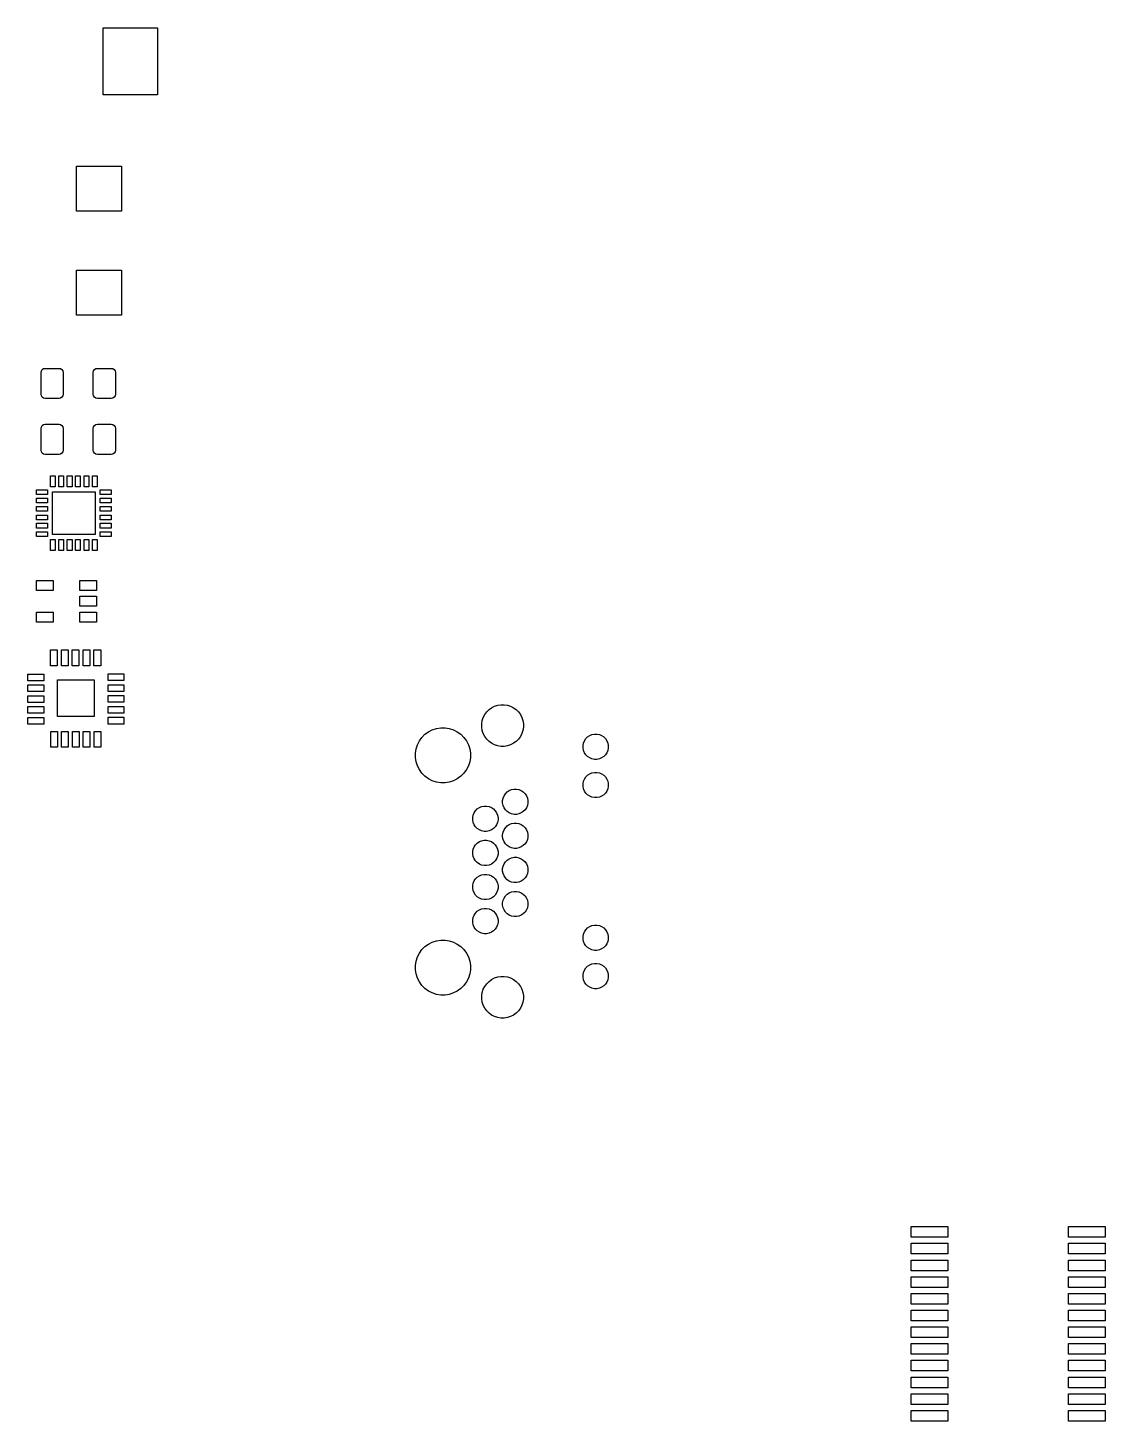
# Model space of a CAD drawing. Header units: inches. Extents: x 7.41 to 12.64, y -5.55 to -1.56.
# Drawn here: x 10.098 to 12.636, y -5.55 to -2.268 of the extents above; entities that cross this region are included whole.
import ezdxf

# ---------------------------------------------------------------- set-up
doc = ezdxf.new("R2010")
doc.units = ezdxf.units.IN
doc.header["$MEASUREMENT"] = 0
doc.layers.add('F.Mask', color=201, linetype='CONTINUOUS', true_color=0xd864ff)

msp = doc.modelspace()

# ---------------------------------------------------------------- linework, layer by layer
at = {"layer": 'F.Mask', "linetype": 'CONTINUOUS'}
for p, q in [((10.276, -2.4256), (10.276, -2.2681)), ((10.276, -2.2681), (10.4039, -2.2681)), ((10.4039, -2.2681), (10.4039, -2.4256)), ((10.4039, -2.4256), (10.276, -2.4256)), ((10.2128, -2.7), (10.2128, -2.5937)), ((10.2128, -2.5937), (10.3191, -2.5937)), ((10.3191, -2.5937), (10.3191, -2.7)), ((10.3191, -2.7), (10.2128, -2.7)), ((10.2128, -2.9449), (10.2128, -2.8386)), ((10.2128, -2.8386), (10.3191, -2.8386)), ((10.3191, -2.8386), (10.3191, -2.9449)), ((10.3191, -2.9449), (10.2128, -2.9449)), ((10.1295, -3.0799), (10.1303, -3.0762)), ((10.1295, -3.1311), (10.1295, -3.0799)), ((10.1303, -3.0762), (10.1324, -3.073)), ((10.1324, -3.073), (10.1356, -3.0708)), ((10.1356, -3.0708), (10.1394, -3.0701)), ((10.1394, -3.0701), (10.1719, -3.0701)), ((10.1719, -3.0701), (10.1756, -3.0708)), ((10.1756, -3.0708), (10.1788, -3.073)), ((10.1788, -3.073), (10.1809, -3.0762)), ((10.1809, -3.0762), (10.1817, -3.0799)), ((10.1817, -3.0799), (10.1817, -3.1311)), ((10.2526, -3.0799), (10.2533, -3.0762)), ((10.2526, -3.1311), (10.2526, -3.0799)), ((10.2533, -3.0762), (10.2554, -3.073)), ((10.2554, -3.073), (10.2586, -3.0708)), ((10.2586, -3.0708), (10.2624, -3.0701)), ((10.2624, -3.0701), (10.2949, -3.0701)), ((10.2949, -3.0701), (10.2986, -3.0708)), ((10.2986, -3.0708), (10.3018, -3.073)), ((10.3018, -3.073), (10.304, -3.0762)), ((10.304, -3.0762), (10.3047, -3.0799)), ((10.3047, -3.0799), (10.3047, -3.1311)), ((10.1303, -3.1349), (10.1295, -3.1311)), ((10.1324, -3.1381), (10.1303, -3.1349)), ((10.1356, -3.1402), (10.1324, -3.1381)), ((10.1394, -3.1409), (10.1356, -3.1402)), ((10.1719, -3.1409), (10.1394, -3.1409)), ((10.1756, -3.1402), (10.1719, -3.1409)), ((10.1788, -3.1381), (10.1756, -3.1402)), ((10.1809, -3.1349), (10.1788, -3.1381)), ((10.1817, -3.1311), (10.1809, -3.1349)), ((10.2533, -3.1349), (10.2526, -3.1311)), ((10.2554, -3.1381), (10.2533, -3.1349)), ((10.2586, -3.1402), (10.2554, -3.1381)), ((10.2624, -3.1409), (10.2586, -3.1402)), ((10.2949, -3.1409), (10.2624, -3.1409)), ((10.2986, -3.1402), (10.2949, -3.1409)), ((10.3018, -3.1381), (10.2986, -3.1402)), ((10.304, -3.1349), (10.3018, -3.1381)), ((10.3047, -3.1311), (10.304, -3.1349)), ((10.1295, -3.2118), (10.1303, -3.208)), ((10.1295, -3.263), (10.1295, -3.2118)), ((10.1303, -3.208), (10.1324, -3.2049)), ((10.1324, -3.2049), (10.1356, -3.2027)), ((10.1356, -3.2027), (10.1394, -3.202)), ((10.1394, -3.202), (10.1719, -3.202)), ((10.1719, -3.202), (10.1756, -3.2027)), ((10.1756, -3.2027), (10.1788, -3.2049)), ((10.1788, -3.2049), (10.1809, -3.208)), ((10.1809, -3.208), (10.1817, -3.2118)), ((10.1817, -3.2118), (10.1817, -3.263)), ((10.2526, -3.2118), (10.2533, -3.208)), ((10.2526, -3.263), (10.2526, -3.2118)), ((10.2533, -3.208), (10.2554, -3.2049)), ((10.2554, -3.2049), (10.2586, -3.2027)), ((10.2586, -3.2027), (10.2624, -3.202)), ((10.2624, -3.202), (10.2949, -3.202)), ((10.2949, -3.202), (10.2986, -3.2027)), ((10.2986, -3.2027), (10.3018, -3.2049)), ((10.3018, -3.2049), (10.304, -3.208)), ((10.304, -3.208), (10.3047, -3.2118)), ((10.3047, -3.2118), (10.3047, -3.263)), ((10.1303, -3.2668), (10.1295, -3.263)), ((10.1324, -3.27), (10.1303, -3.2668)), ((10.1356, -3.2721), (10.1324, -3.27)), ((10.1394, -3.2728), (10.1356, -3.2721)), ((10.1719, -3.2728), (10.1394, -3.2728)), ((10.1756, -3.2721), (10.1719, -3.2728)), ((10.1788, -3.27), (10.1756, -3.2721)), ((10.1809, -3.2668), (10.1788, -3.27)), ((10.1817, -3.263), (10.1809, -3.2668)), ((10.2533, -3.2668), (10.2526, -3.263)), ((10.2554, -3.27), (10.2533, -3.2668)), ((10.2586, -3.2721), (10.2554, -3.27)), ((10.2624, -3.2728), (10.2586, -3.2721)), ((10.2949, -3.2728), (10.2624, -3.2728)), ((10.2986, -3.2721), (10.2949, -3.2728)), ((10.3018, -3.27), (10.2986, -3.2721)), ((10.304, -3.2668), (10.3018, -3.27)), ((10.3047, -3.263), (10.304, -3.2668)), ((10.152, -3.349), (10.152, -3.323)), ((10.152, -3.323), (10.163, -3.323)), ((10.163, -3.323), (10.163, -3.349)), ((10.1717, -3.349), (10.1717, -3.323)), ((10.1717, -3.323), (10.1827, -3.323)), ((10.1827, -3.323), (10.1827, -3.349)), ((10.1913, -3.349), (10.1913, -3.323)), ((10.1913, -3.323), (10.2024, -3.323)), ((10.2024, -3.323), (10.2024, -3.349)), ((10.211, -3.349), (10.211, -3.323)), ((10.211, -3.323), (10.222, -3.323)), ((10.222, -3.323), (10.222, -3.349)), ((10.2307, -3.349), (10.2307, -3.323)), ((10.2307, -3.323), (10.2417, -3.323)), ((10.2417, -3.323), (10.2417, -3.349)), ((10.2504, -3.349), (10.2504, -3.323)), ((10.2504, -3.323), (10.2614, -3.323)), ((10.2614, -3.323), (10.2614, -3.349)), ((10.1185, -3.3675), (10.1185, -3.3565)), ((10.1185, -3.3565), (10.1445, -3.3565)), ((10.1445, -3.3675), (10.1185, -3.3675)), ((10.1185, -3.3872), (10.1185, -3.3762)), ((10.1185, -3.3762), (10.1445, -3.3762)), ((10.1445, -3.3565), (10.1445, -3.3675)), ((10.1445, -3.3762), (10.1445, -3.3872)), ((10.163, -3.349), (10.152, -3.349)), ((10.1565, -3.4614), (10.1565, -3.361)), ((10.1565, -3.361), (10.2569, -3.361)), ((10.1827, -3.349), (10.1717, -3.349)), ((10.2024, -3.349), (10.1913, -3.349)), ((10.222, -3.349), (10.211, -3.349)), ((10.2417, -3.349), (10.2307, -3.349)), ((10.2614, -3.349), (10.2504, -3.349)), ((10.2569, -3.361), (10.2569, -3.4614)), ((10.2689, -3.3675), (10.2689, -3.3565)), ((10.2689, -3.3565), (10.2949, -3.3565)), ((10.2949, -3.3675), (10.2689, -3.3675)), ((10.2689, -3.3872), (10.2689, -3.3762)), ((10.2689, -3.3762), (10.2949, -3.3762)), ((10.2949, -3.3565), (10.2949, -3.3675)), ((10.2949, -3.3762), (10.2949, -3.3872)), ((10.1445, -3.3872), (10.1185, -3.3872)), ((10.1185, -3.4069), (10.1185, -3.3959)), ((10.1185, -3.3959), (10.1445, -3.3959)), ((10.1445, -3.4069), (10.1185, -3.4069)), ((10.1445, -3.3959), (10.1445, -3.4069)), ((10.2949, -3.3872), (10.2689, -3.3872)), ((10.2689, -3.4069), (10.2689, -3.3959)), ((10.2689, -3.3959), (10.2949, -3.3959)), ((10.2949, -3.4069), (10.2689, -3.4069)), ((10.2949, -3.3959), (10.2949, -3.4069)), ((10.1185, -3.4266), (10.1185, -3.4156)), ((10.1185, -3.4156), (10.1445, -3.4156)), ((10.1445, -3.4266), (10.1185, -3.4266)), ((10.1185, -3.4463), (10.1185, -3.4352)), ((10.1185, -3.4352), (10.1445, -3.4352)), ((10.1445, -3.4156), (10.1445, -3.4266)), ((10.1445, -3.4352), (10.1445, -3.4463)), ((10.2689, -3.4266), (10.2689, -3.4156)), ((10.2689, -3.4156), (10.2949, -3.4156)), ((10.2949, -3.4266), (10.2689, -3.4266)), ((10.2689, -3.4463), (10.2689, -3.4352)), ((10.2689, -3.4352), (10.2949, -3.4352)), ((10.2949, -3.4156), (10.2949, -3.4266)), ((10.2949, -3.4352), (10.2949, -3.4463)), ((10.1445, -3.4463), (10.1185, -3.4463)), ((10.1185, -3.4659), (10.1185, -3.4549)), ((10.1185, -3.4549), (10.1445, -3.4549)), ((10.1445, -3.4659), (10.1185, -3.4659)), ((10.1445, -3.4549), (10.1445, -3.4659)), ((10.152, -3.4994), (10.152, -3.4734)), ((10.152, -3.4734), (10.163, -3.4734)), ((10.2569, -3.4614), (10.1565, -3.4614)), ((10.163, -3.4734), (10.163, -3.4994)), ((10.1717, -3.4994), (10.1717, -3.4734)), ((10.1717, -3.4734), (10.1827, -3.4734)), ((10.1827, -3.4734), (10.1827, -3.4994)), ((10.1913, -3.4994), (10.1913, -3.4734)), ((10.1913, -3.4734), (10.2024, -3.4734)), ((10.2024, -3.4734), (10.2024, -3.4994)), ((10.211, -3.4994), (10.211, -3.4734)), ((10.211, -3.4734), (10.222, -3.4734)), ((10.222, -3.4734), (10.222, -3.4994)), ((10.2307, -3.4994), (10.2307, -3.4734)), ((10.2307, -3.4734), (10.2417, -3.4734)), ((10.2417, -3.4734), (10.2417, -3.4994)), ((10.2504, -3.4994), (10.2504, -3.4734)), ((10.2504, -3.4734), (10.2614, -3.4734)), ((10.2614, -3.4734), (10.2614, -3.4994)), ((10.2949, -3.4463), (10.2689, -3.4463)), ((10.2689, -3.4659), (10.2689, -3.4549)), ((10.2689, -3.4549), (10.2949, -3.4549)), ((10.2949, -3.4659), (10.2689, -3.4659)), ((10.2949, -3.4549), (10.2949, -3.4659)), ((10.163, -3.4994), (10.152, -3.4994)), ((10.1827, -3.4994), (10.1717, -3.4994)), ((10.2024, -3.4994), (10.1913, -3.4994)), ((10.222, -3.4994), (10.211, -3.4994)), ((10.2417, -3.4994), (10.2307, -3.4994)), ((10.2614, -3.4994), (10.2504, -3.4994)), ((10.1185, -3.5933), (10.1185, -3.5697)), ((10.1185, -3.5697), (10.1579, -3.5697)), ((10.1579, -3.5697), (10.1579, -3.5933)), ((10.2209, -3.5933), (10.2209, -3.5697)), ((10.2209, -3.5697), (10.2602, -3.5697)), ((10.2602, -3.5697), (10.2602, -3.5933)), ((10.1579, -3.5933), (10.1185, -3.5933)), ((10.2602, -3.5933), (10.2209, -3.5933)), ((10.2209, -3.6307), (10.2209, -3.6071)), ((10.2209, -3.6071), (10.2602, -3.6071)), ((10.2602, -3.6071), (10.2602, -3.6307)), ((10.2602, -3.6307), (10.2209, -3.6307)), ((10.1185, -3.6681), (10.1185, -3.6445)), ((10.1185, -3.6445), (10.1579, -3.6445)), ((10.1579, -3.6681), (10.1185, -3.6681)), ((10.1579, -3.6445), (10.1579, -3.6681)), ((10.2209, -3.6681), (10.2209, -3.6445)), ((10.2209, -3.6445), (10.2602, -3.6445)), ((10.2602, -3.6681), (10.2209, -3.6681)), ((10.2602, -3.6445), (10.2602, -3.6681)), ((10.1518, -3.7707), (10.1518, -3.7333)), ((10.1518, -3.7333), (10.1675, -3.7333)), ((10.1675, -3.7333), (10.1675, -3.7707)), ((10.1774, -3.7707), (10.1774, -3.7333)), ((10.1774, -3.7333), (10.1931, -3.7333)), ((10.1931, -3.7333), (10.1931, -3.7707)), ((10.203, -3.7707), (10.203, -3.7333)), ((10.203, -3.7333), (10.2187, -3.7333)), ((10.2187, -3.7333), (10.2187, -3.7707)), ((10.2285, -3.7707), (10.2285, -3.7333)), ((10.2285, -3.7333), (10.2443, -3.7333)), ((10.2443, -3.7333), (10.2443, -3.7707)), ((10.2541, -3.7707), (10.2541, -3.7333)), ((10.2541, -3.7333), (10.2699, -3.7333)), ((10.2699, -3.7333), (10.2699, -3.7707)), ((10.1675, -3.7707), (10.1518, -3.7707)), ((10.1931, -3.7707), (10.1774, -3.7707)), ((10.2187, -3.7707), (10.203, -3.7707)), ((10.2443, -3.7707), (10.2285, -3.7707)), ((10.2699, -3.7707), (10.2541, -3.7707)), ((10.0984, -3.8059), (10.0984, -3.7902)), ((10.0984, -3.7902), (10.1358, -3.7902)), ((10.1358, -3.8059), (10.0984, -3.8059)), ((10.1358, -3.7902), (10.1358, -3.8059)), ((10.1679, -3.8902), (10.1679, -3.8035)), ((10.1679, -3.8035), (10.2545, -3.8035)), ((10.2545, -3.8035), (10.2545, -3.8902)), ((10.2874, -3.8055), (10.2874, -3.7898)), ((10.2874, -3.7898), (10.3248, -3.7898)), ((10.3248, -3.8055), (10.2874, -3.8055)), ((10.3248, -3.7898), (10.3248, -3.8055)), ((10.0984, -3.8315), (10.0984, -3.8157)), ((10.0984, -3.8157), (10.1358, -3.8157)), ((10.1358, -3.8315), (10.0984, -3.8315)), ((10.1358, -3.8157), (10.1358, -3.8315)), ((10.2874, -3.8311), (10.2874, -3.8154)), ((10.2874, -3.8154), (10.3248, -3.8154)), ((10.3248, -3.8311), (10.2874, -3.8311)), ((10.3248, -3.8154), (10.3248, -3.8311)), ((10.0984, -3.8571), (10.0984, -3.8413)), ((10.0984, -3.8413), (10.1358, -3.8413)), ((10.1358, -3.8571), (10.0984, -3.8571)), ((10.0984, -3.8827), (10.0984, -3.8669)), ((10.0984, -3.8669), (10.1358, -3.8669)), ((10.1358, -3.8413), (10.1358, -3.8571)), ((10.1358, -3.8669), (10.1358, -3.8827)), ((10.2874, -3.8567), (10.2874, -3.8409)), ((10.2874, -3.8409), (10.3248, -3.8409)), ((10.3248, -3.8567), (10.2874, -3.8567)), ((10.2874, -3.8823), (10.2874, -3.8665)), ((10.2874, -3.8665), (10.3248, -3.8665)), ((10.3248, -3.8409), (10.3248, -3.8567)), ((10.3248, -3.8665), (10.3248, -3.8823)), ((11.1846, -3.874), (11.1908, -3.8695)), ((11.1908, -3.8695), (11.1977, -3.866)), ((11.1977, -3.866), (11.205, -3.8636)), ((11.205, -3.8636), (11.2127, -3.8624)), ((11.2127, -3.8624), (11.2204, -3.8624)), ((11.2204, -3.8624), (11.228, -3.8636)), ((11.228, -3.8636), (11.2354, -3.866)), ((11.2354, -3.866), (11.2422, -3.8695)), ((11.2422, -3.8695), (11.2485, -3.874)), ((10.1358, -3.8827), (10.0984, -3.8827)), ((10.0984, -3.9083), (10.0984, -3.8925)), ((10.0984, -3.8925), (10.1358, -3.8925)), ((10.1358, -3.8925), (10.1358, -3.9083)), ((10.2545, -3.8902), (10.1679, -3.8902)), ((10.3248, -3.8823), (10.2874, -3.8823)), ((10.2874, -3.9079), (10.2874, -3.8921)), ((10.2874, -3.8921), (10.3248, -3.8921)), ((10.3248, -3.8921), (10.3248, -3.9079)), ((11.1675, -3.9076), (11.1687, -3.8999)), ((11.1687, -3.8999), (11.1711, -3.8926)), ((11.1711, -3.8926), (11.1746, -3.8857)), ((11.1746, -3.8857), (11.1791, -3.8795)), ((11.1791, -3.8795), (11.1846, -3.874)), ((11.2485, -3.874), (11.254, -3.8795)), ((11.254, -3.8795), (11.2585, -3.8857)), ((11.2585, -3.8857), (11.262, -3.8926)), ((11.262, -3.8926), (11.2644, -3.8999)), ((11.2644, -3.8999), (11.2656, -3.9076)), ((10.1358, -3.9083), (10.0984, -3.9083)), ((10.1522, -3.9628), (10.1522, -3.9254)), ((10.1522, -3.9254), (10.1679, -3.9254)), ((10.1679, -3.9254), (10.1679, -3.9628)), ((10.1778, -3.9628), (10.1778, -3.9254)), ((10.1778, -3.9254), (10.1935, -3.9254)), ((10.1935, -3.9254), (10.1935, -3.9628)), ((10.2033, -3.9628), (10.2033, -3.9254)), ((10.2033, -3.9254), (10.2191, -3.9254)), ((10.2191, -3.9254), (10.2191, -3.9628)), ((10.2289, -3.9628), (10.2289, -3.9254)), ((10.2289, -3.9254), (10.2447, -3.9254)), ((10.2447, -3.9254), (10.2447, -3.9628)), ((10.2545, -3.9628), (10.2545, -3.9254)), ((10.2545, -3.9254), (10.2703, -3.9254)), ((10.2703, -3.9254), (10.2703, -3.9628)), ((10.3248, -3.9079), (10.2874, -3.9079)), ((11.0266, -3.9393), (11.0338, -3.9321)), ((11.0338, -3.9321), (11.042, -3.9261)), ((11.042, -3.9261), (11.0511, -3.9215)), ((11.0511, -3.9215), (11.0608, -3.9183)), ((11.0608, -3.9183), (11.0709, -3.9167)), ((11.0709, -3.9167), (11.0811, -3.9167)), ((11.0811, -3.9167), (11.0911, -3.9183)), ((11.0911, -3.9183), (11.1008, -3.9215)), ((11.1008, -3.9215), (11.1099, -3.9261)), ((11.1099, -3.9261), (11.1182, -3.9321)), ((11.1182, -3.9321), (11.1254, -3.9393)), ((11.1675, -3.9153), (11.1675, -3.9076)), ((11.1687, -3.9229), (11.1675, -3.9153)), ((11.1711, -3.9303), (11.1687, -3.9229)), ((11.1746, -3.9371), (11.1711, -3.9303)), ((11.1791, -3.9434), (11.1746, -3.9371)), ((11.2585, -3.9371), (11.254, -3.9434)), ((11.262, -3.9303), (11.2585, -3.9371)), ((11.2644, -3.9229), (11.262, -3.9303)), ((11.2656, -3.9153), (11.2644, -3.9229)), ((11.2656, -3.9076), (11.2656, -3.9153)), ((11.4168, -3.9383), (11.4217, -3.935)), ((11.4217, -3.935), (11.4271, -3.9328)), ((11.4271, -3.9328), (11.4329, -3.9316)), ((11.4329, -3.9316), (11.4388, -3.9316)), ((11.4388, -3.9316), (11.4445, -3.9328)), ((11.4445, -3.9328), (11.4499, -3.935)), ((11.4499, -3.935), (11.4548, -3.9383)), ((10.1679, -3.9628), (10.1522, -3.9628)), ((10.1935, -3.9628), (10.1778, -3.9628)), ((10.2191, -3.9628), (10.2033, -3.9628)), ((10.2447, -3.9628), (10.2289, -3.9628)), ((10.2703, -3.9628), (10.2545, -3.9628)), ((11.0112, -3.9764), (11.0128, -3.9663)), ((11.0128, -3.9663), (11.016, -3.9566)), ((11.016, -3.9566), (11.0206, -3.9476)), ((11.0206, -3.9476), (11.0266, -3.9393)), ((11.1254, -3.9393), (11.1314, -3.9476)), ((11.1314, -3.9476), (11.136, -3.9566)), ((11.136, -3.9566), (11.1391, -3.9663)), ((11.1391, -3.9663), (11.1407, -3.9764)), ((11.1846, -3.9488), (11.1791, -3.9434)), ((11.1908, -3.9534), (11.1846, -3.9488)), ((11.1977, -3.9569), (11.1908, -3.9534)), ((11.205, -3.9593), (11.1977, -3.9569)), ((11.2127, -3.9605), (11.205, -3.9593)), ((11.2204, -3.9605), (11.2127, -3.9605)), ((11.228, -3.9593), (11.2204, -3.9605)), ((11.2354, -3.9569), (11.228, -3.9593)), ((11.2422, -3.9534), (11.2354, -3.9569)), ((11.2485, -3.9488), (11.2422, -3.9534)), ((11.254, -3.9434), (11.2485, -3.9488)), ((11.406, -3.9585), (11.4072, -3.9527)), ((11.406, -3.9644), (11.406, -3.9585)), ((11.4072, -3.9701), (11.406, -3.9644)), ((11.4072, -3.9527), (11.4094, -3.9473)), ((11.4094, -3.9755), (11.4072, -3.9701)), ((11.4094, -3.9473), (11.4127, -3.9424)), ((11.4127, -3.9424), (11.4168, -3.9383)), ((11.4548, -3.9383), (11.459, -3.9424)), ((11.459, -3.9424), (11.4622, -3.9473)), ((11.4622, -3.9473), (11.4645, -3.9527)), ((11.4645, -3.9701), (11.4622, -3.9755)), ((11.4645, -3.9527), (11.4656, -3.9585)), ((11.4656, -3.9644), (11.4645, -3.9701)), ((11.4656, -3.9585), (11.4656, -3.9644)), ((11.0112, -3.9866), (11.0112, -3.9764)), ((11.0128, -3.9967), (11.0112, -3.9866)), ((11.016, -4.0064), (11.0128, -3.9967)), ((11.1391, -3.9967), (11.136, -4.0064)), ((11.1407, -3.9866), (11.1391, -3.9967)), ((11.1407, -3.9764), (11.1407, -3.9866)), ((11.4127, -3.9804), (11.4094, -3.9755)), ((11.4168, -3.9845), (11.4127, -3.9804)), ((11.4217, -3.9878), (11.4168, -3.9845)), ((11.4271, -3.9901), (11.4217, -3.9878)), ((11.4329, -3.9912), (11.4271, -3.9901)), ((11.4388, -3.9912), (11.4329, -3.9912)), ((11.4445, -3.9901), (11.4388, -3.9912)), ((11.4499, -3.9878), (11.4445, -3.9901)), ((11.4548, -3.9845), (11.4499, -3.9878)), ((11.459, -3.9804), (11.4548, -3.9845)), ((11.4622, -3.9755), (11.459, -3.9804)), ((11.0206, -4.0154), (11.016, -4.0064)), ((11.0266, -4.0237), (11.0206, -4.0154)), ((11.0338, -4.0309), (11.0266, -4.0237)), ((11.042, -4.0369), (11.0338, -4.0309)), ((11.1182, -4.0309), (11.1099, -4.0369)), ((11.1254, -4.0237), (11.1182, -4.0309)), ((11.1314, -4.0154), (11.1254, -4.0237)), ((11.136, -4.0064), (11.1314, -4.0154)), ((11.4094, -4.0375), (11.4127, -4.0326)), ((11.4127, -4.0326), (11.4168, -4.0284)), ((11.4168, -4.0284), (11.4217, -4.0252)), ((11.4217, -4.0252), (11.4271, -4.0229)), ((11.4271, -4.0229), (11.4329, -4.0218)), ((11.4329, -4.0218), (11.4388, -4.0218)), ((11.4388, -4.0218), (11.4445, -4.0229)), ((11.4445, -4.0229), (11.4499, -4.0252)), ((11.4499, -4.0252), (11.4548, -4.0284)), ((11.4548, -4.0284), (11.459, -4.0326)), ((11.459, -4.0326), (11.4622, -4.0375)), ((11.0511, -4.0415), (11.042, -4.0369)), ((11.0608, -4.0447), (11.0511, -4.0415)), ((11.0709, -4.0463), (11.0608, -4.0447)), ((11.0811, -4.0463), (11.0709, -4.0463)), ((11.0911, -4.0447), (11.0811, -4.0463)), ((11.1008, -4.0415), (11.0911, -4.0447)), ((11.1099, -4.0369), (11.1008, -4.0415)), ((11.2233, -4.072), (11.2275, -4.0678)), ((11.2275, -4.0678), (11.2324, -4.0646)), ((11.2324, -4.0646), (11.2378, -4.0623)), ((11.2378, -4.0623), (11.2435, -4.0612)), ((11.2435, -4.0612), (11.2494, -4.0612)), ((11.2494, -4.0612), (11.2551, -4.0623)), ((11.2551, -4.0623), (11.2606, -4.0646)), ((11.2606, -4.0646), (11.2654, -4.0678)), ((11.2654, -4.0678), (11.2696, -4.072)), ((11.406, -4.0486), (11.4072, -4.0429)), ((11.406, -4.0545), (11.406, -4.0486)), ((11.4072, -4.0603), (11.406, -4.0545)), ((11.4072, -4.0429), (11.4094, -4.0375)), ((11.4094, -4.0657), (11.4072, -4.0603)), ((11.4127, -4.0706), (11.4094, -4.0657)), ((11.4622, -4.0657), (11.459, -4.0706)), ((11.4622, -4.0375), (11.4645, -4.0429)), ((11.4645, -4.0603), (11.4622, -4.0657)), ((11.4645, -4.0429), (11.4656, -4.0486)), ((11.4656, -4.0545), (11.4645, -4.0603)), ((11.4656, -4.0486), (11.4656, -4.0545)), ((11.1673, -4.1025), (11.1731, -4.1013)), ((11.1731, -4.1013), (11.1789, -4.1013)), ((11.1789, -4.1013), (11.1847, -4.1025)), ((11.2167, -4.088), (11.2178, -4.0823)), ((11.2167, -4.0939), (11.2167, -4.088)), ((11.2178, -4.0996), (11.2167, -4.0939)), ((11.2178, -4.0823), (11.2201, -4.0768)), ((11.2201, -4.105), (11.2178, -4.0996)), ((11.2201, -4.0768), (11.2233, -4.072)), ((11.2696, -4.072), (11.2728, -4.0768)), ((11.2728, -4.0768), (11.2751, -4.0823)), ((11.2751, -4.0996), (11.2728, -4.105)), ((11.2751, -4.0823), (11.2762, -4.088)), ((11.2762, -4.0939), (11.2751, -4.0996)), ((11.2762, -4.088), (11.2762, -4.0939)), ((11.4168, -4.0747), (11.4127, -4.0706)), ((11.4217, -4.078), (11.4168, -4.0747)), ((11.4271, -4.0802), (11.4217, -4.078)), ((11.4329, -4.0814), (11.4271, -4.0802)), ((11.4388, -4.0814), (11.4329, -4.0814)), ((11.4445, -4.0802), (11.4388, -4.0814)), ((11.4499, -4.078), (11.4445, -4.0802)), ((11.4548, -4.0747), (11.4499, -4.078)), ((11.459, -4.0706), (11.4548, -4.0747)), ((11.1462, -4.1282), (11.1474, -4.1224)), ((11.1462, -4.134), (11.1462, -4.1282)), ((11.1474, -4.1398), (11.1462, -4.134)), ((11.1474, -4.1224), (11.1496, -4.117)), ((11.1496, -4.117), (11.1529, -4.1121)), ((11.1529, -4.1121), (11.157, -4.108)), ((11.157, -4.108), (11.1619, -4.1047)), ((11.1619, -4.1047), (11.1673, -4.1025)), ((11.1847, -4.1025), (11.1901, -4.1047)), ((11.1901, -4.1047), (11.195, -4.108)), ((11.195, -4.108), (11.1991, -4.1121)), ((11.1991, -4.1121), (11.2024, -4.117)), ((11.2024, -4.117), (11.2046, -4.1224)), ((11.2046, -4.1224), (11.2058, -4.1282)), ((11.2058, -4.134), (11.2046, -4.1398)), ((11.2058, -4.1282), (11.2058, -4.134)), ((11.2233, -4.1099), (11.2201, -4.105)), ((11.2275, -4.1141), (11.2233, -4.1099)), ((11.2324, -4.1173), (11.2275, -4.1141)), ((11.2378, -4.1196), (11.2324, -4.1173)), ((11.2435, -4.1207), (11.2378, -4.1196)), ((11.2494, -4.1207), (11.2435, -4.1207)), ((11.2551, -4.1196), (11.2494, -4.1207)), ((11.2606, -4.1173), (11.2551, -4.1196)), ((11.2654, -4.1141), (11.2606, -4.1173)), ((11.2696, -4.1099), (11.2654, -4.1141)), ((11.2728, -4.105), (11.2696, -4.1099)), ((11.1496, -4.1452), (11.1474, -4.1398)), ((11.1529, -4.1501), (11.1496, -4.1452)), ((11.157, -4.1542), (11.1529, -4.1501)), ((11.1619, -4.1575), (11.157, -4.1542)), ((11.1673, -4.1597), (11.1619, -4.1575)), ((11.1731, -4.1609), (11.1673, -4.1597)), ((11.1789, -4.1609), (11.1731, -4.1609)), ((11.1847, -4.1597), (11.1789, -4.1609)), ((11.1901, -4.1575), (11.1847, -4.1597)), ((11.195, -4.1542), (11.1901, -4.1575)), ((11.1991, -4.1501), (11.195, -4.1542)), ((11.2024, -4.1452), (11.1991, -4.1501)), ((11.2046, -4.1398), (11.2024, -4.1452)), ((11.2167, -4.1683), (11.2178, -4.1626)), ((11.2178, -4.1626), (11.2201, -4.1572)), ((11.2201, -4.1572), (11.2233, -4.1523)), ((11.2233, -4.1523), (11.2275, -4.1481)), ((11.2275, -4.1481), (11.2324, -4.1449)), ((11.2324, -4.1449), (11.2378, -4.1426)), ((11.2378, -4.1426), (11.2435, -4.1415)), ((11.2435, -4.1415), (11.2494, -4.1415)), ((11.2494, -4.1415), (11.2551, -4.1426)), ((11.2551, -4.1426), (11.2606, -4.1449)), ((11.2606, -4.1449), (11.2654, -4.1481)), ((11.2654, -4.1481), (11.2696, -4.1523)), ((11.2696, -4.1523), (11.2728, -4.1572)), ((11.2728, -4.1572), (11.2751, -4.1626)), ((11.2751, -4.1626), (11.2762, -4.1683)), ((11.1474, -4.2027), (11.1496, -4.1973)), ((11.1496, -4.1973), (11.1529, -4.1924)), ((11.1529, -4.1924), (11.157, -4.1883)), ((11.157, -4.1883), (11.1619, -4.185)), ((11.1619, -4.185), (11.1673, -4.1828)), ((11.1673, -4.1828), (11.1731, -4.1816)), ((11.1731, -4.1816), (11.1789, -4.1816)), ((11.1789, -4.1816), (11.1847, -4.1828)), ((11.1847, -4.1828), (11.1901, -4.185)), ((11.1901, -4.185), (11.195, -4.1883)), ((11.195, -4.1883), (11.1991, -4.1924)), ((11.1991, -4.1924), (11.2024, -4.1973)), ((11.2024, -4.1973), (11.2046, -4.2027)), ((11.2167, -4.1742), (11.2167, -4.1683)), ((11.2178, -4.1799), (11.2167, -4.1742)), ((11.2201, -4.1854), (11.2178, -4.1799)), ((11.2233, -4.1902), (11.2201, -4.1854)), ((11.2275, -4.1944), (11.2233, -4.1902)), ((11.2324, -4.1976), (11.2275, -4.1944)), ((11.2378, -4.1999), (11.2324, -4.1976)), ((11.2435, -4.201), (11.2378, -4.1999)), ((11.2551, -4.1999), (11.2494, -4.201)), ((11.2606, -4.1976), (11.2551, -4.1999)), ((11.2654, -4.1944), (11.2606, -4.1976)), ((11.2696, -4.1902), (11.2654, -4.1944)), ((11.2728, -4.1854), (11.2696, -4.1902)), ((11.2751, -4.1799), (11.2728, -4.1854)), ((11.2762, -4.1742), (11.2751, -4.1799)), ((11.2762, -4.1683), (11.2762, -4.1742)), ((11.1462, -4.2085), (11.1474, -4.2027)), ((11.1462, -4.2144), (11.1462, -4.2085)), ((11.1474, -4.2201), (11.1462, -4.2144)), ((11.1496, -4.2255), (11.1474, -4.2201)), ((11.1529, -4.2304), (11.1496, -4.2255)), ((11.157, -4.2345), (11.1529, -4.2304)), ((11.1991, -4.2304), (11.195, -4.2345)), ((11.2024, -4.2255), (11.1991, -4.2304)), ((11.2046, -4.2201), (11.2024, -4.2255)), ((11.2046, -4.2027), (11.2058, -4.2085)), ((11.2058, -4.2144), (11.2046, -4.2201)), ((11.2058, -4.2085), (11.2058, -4.2144)), ((11.2201, -4.2375), (11.2233, -4.2326)), ((11.2233, -4.2326), (11.2275, -4.2284)), ((11.2275, -4.2284), (11.2324, -4.2252)), ((11.2324, -4.2252), (11.2378, -4.2229)), ((11.2378, -4.2229), (11.2435, -4.2218)), ((11.2494, -4.201), (11.2435, -4.201)), ((11.2435, -4.2218), (11.2494, -4.2218)), ((11.2494, -4.2218), (11.2551, -4.2229)), ((11.2551, -4.2229), (11.2606, -4.2252)), ((11.2606, -4.2252), (11.2654, -4.2284)), ((11.2654, -4.2284), (11.2696, -4.2326)), ((11.2696, -4.2326), (11.2728, -4.2375)), ((11.1619, -4.2378), (11.157, -4.2345)), ((11.157, -4.2686), (11.1619, -4.2653)), ((11.1673, -4.2401), (11.1619, -4.2378)), ((11.1619, -4.2653), (11.1673, -4.2631)), ((11.1731, -4.2412), (11.1673, -4.2401)), ((11.1673, -4.2631), (11.1731, -4.262)), ((11.1789, -4.2412), (11.1731, -4.2412)), ((11.1731, -4.262), (11.1789, -4.262)), ((11.1847, -4.2401), (11.1789, -4.2412)), ((11.1789, -4.262), (11.1847, -4.2631)), ((11.1901, -4.2378), (11.1847, -4.2401)), ((11.1847, -4.2631), (11.1901, -4.2653)), ((11.195, -4.2345), (11.1901, -4.2378)), ((11.1901, -4.2653), (11.195, -4.2686)), ((11.2167, -4.2486), (11.2178, -4.2429)), ((11.2167, -4.2545), (11.2167, -4.2486)), ((11.2178, -4.2603), (11.2167, -4.2545)), ((11.2178, -4.2429), (11.2201, -4.2375)), ((11.2201, -4.2657), (11.2178, -4.2603)), ((11.2233, -4.2706), (11.2201, -4.2657)), ((11.2728, -4.2657), (11.2696, -4.2706)), ((11.2728, -4.2375), (11.2751, -4.2429)), ((11.2751, -4.2603), (11.2728, -4.2657)), ((11.2751, -4.2429), (11.2762, -4.2486)), ((11.2762, -4.2545), (11.2751, -4.2603)), ((11.2762, -4.2486), (11.2762, -4.2545)), ((11.1462, -4.2888), (11.1474, -4.283)), ((11.1462, -4.2947), (11.1462, -4.2888)), ((11.1474, -4.3004), (11.1462, -4.2947)), ((11.1474, -4.283), (11.1496, -4.2776)), ((11.1496, -4.2776), (11.1529, -4.2728)), ((11.1529, -4.2728), (11.157, -4.2686)), ((11.195, -4.2686), (11.1991, -4.2728)), ((11.1991, -4.2728), (11.2024, -4.2776)), ((11.2024, -4.2776), (11.2046, -4.283)), ((11.2046, -4.283), (11.2058, -4.2888)), ((11.2058, -4.2947), (11.2046, -4.3004)), ((11.2058, -4.2888), (11.2058, -4.2947)), ((11.2275, -4.2747), (11.2233, -4.2706)), ((11.2324, -4.278), (11.2275, -4.2747)), ((11.2378, -4.2802), (11.2324, -4.278)), ((11.2435, -4.2814), (11.2378, -4.2802)), ((11.2494, -4.2814), (11.2435, -4.2814)), ((11.2551, -4.2802), (11.2494, -4.2814)), ((11.2606, -4.278), (11.2551, -4.2802)), ((11.2654, -4.2747), (11.2606, -4.278)), ((11.2696, -4.2706), (11.2654, -4.2747)), ((11.1496, -4.3058), (11.1474, -4.3004)), ((11.1529, -4.3107), (11.1496, -4.3058)), ((11.157, -4.3149), (11.1529, -4.3107)), ((11.1619, -4.3181), (11.157, -4.3149)), ((11.1673, -4.3204), (11.1619, -4.3181)), ((11.1731, -4.3215), (11.1673, -4.3204)), ((11.1789, -4.3215), (11.1731, -4.3215)), ((11.1847, -4.3204), (11.1789, -4.3215)), ((11.1901, -4.3181), (11.1847, -4.3204)), ((11.195, -4.3149), (11.1901, -4.3181)), ((11.1991, -4.3107), (11.195, -4.3149)), ((11.2024, -4.3058), (11.1991, -4.3107)), ((11.2046, -4.3004), (11.2024, -4.3058)), ((11.2167, -4.329), (11.2178, -4.3232)), ((11.2167, -4.3348), (11.2167, -4.329)), ((11.2178, -4.3232), (11.2201, -4.3178)), ((11.2201, -4.3178), (11.2233, -4.3129)), ((11.2233, -4.3129), (11.2275, -4.3088)), ((11.2275, -4.3088), (11.2324, -4.3055)), ((11.2324, -4.3055), (11.2378, -4.3033)), ((11.2378, -4.3033), (11.2435, -4.3021)), ((11.2435, -4.3021), (11.2494, -4.3021)), ((11.2494, -4.3021), (11.2551, -4.3033)), ((11.2551, -4.3033), (11.2606, -4.3055)), ((11.2606, -4.3055), (11.2654, -4.3088)), ((11.2654, -4.3088), (11.2696, -4.3129)), ((11.2696, -4.3129), (11.2728, -4.3178)), ((11.2728, -4.3178), (11.2751, -4.3232)), ((11.2751, -4.3232), (11.2762, -4.329)), ((11.2762, -4.329), (11.2762, -4.3348)), ((11.1462, -4.3691), (11.1474, -4.3634)), ((11.1474, -4.3634), (11.1496, -4.3579)), ((11.1496, -4.3579), (11.1529, -4.3531)), ((11.1529, -4.3531), (11.157, -4.3489)), ((11.157, -4.3489), (11.1619, -4.3457)), ((11.1619, -4.3457), (11.1673, -4.3434)), ((11.1673, -4.3434), (11.1731, -4.3423)), ((11.1731, -4.3423), (11.1789, -4.3423)), ((11.1789, -4.3423), (11.1847, -4.3434)), ((11.1847, -4.3434), (11.1901, -4.3457)), ((11.1901, -4.3457), (11.195, -4.3489)), ((11.195, -4.3489), (11.1991, -4.3531)), ((11.1991, -4.3531), (11.2024, -4.3579)), ((11.2024, -4.3579), (11.2046, -4.3634)), ((11.2046, -4.3634), (11.2058, -4.3691)), ((11.2178, -4.3406), (11.2167, -4.3348)), ((11.2201, -4.346), (11.2178, -4.3406)), ((11.2233, -4.3509), (11.2201, -4.346)), ((11.2275, -4.355), (11.2233, -4.3509)), ((11.2324, -4.3583), (11.2275, -4.355)), ((11.2378, -4.3605), (11.2324, -4.3583)), ((11.2435, -4.3617), (11.2378, -4.3605)), ((11.2494, -4.3617), (11.2435, -4.3617)), ((11.2551, -4.3605), (11.2494, -4.3617)), ((11.2606, -4.3583), (11.2551, -4.3605)), ((11.2654, -4.355), (11.2606, -4.3583)), ((11.2696, -4.3509), (11.2654, -4.355)), ((11.2728, -4.346), (11.2696, -4.3509)), ((11.2751, -4.3406), (11.2728, -4.346)), ((11.2762, -4.3348), (11.2751, -4.3406)), ((11.1462, -4.375), (11.1462, -4.3691)), ((11.1474, -4.3807), (11.1462, -4.375)), ((11.1496, -4.3862), (11.1474, -4.3807)), ((11.1529, -4.391), (11.1496, -4.3862)), ((11.157, -4.3952), (11.1529, -4.391)), ((11.1619, -4.3984), (11.157, -4.3952)), ((11.195, -4.3952), (11.1901, -4.3984)), ((11.1991, -4.391), (11.195, -4.3952)), ((11.2024, -4.3862), (11.1991, -4.391)), ((11.2046, -4.3807), (11.2024, -4.3862)), ((11.2058, -4.375), (11.2046, -4.3807)), ((11.2058, -4.3691), (11.2058, -4.375)), ((11.4072, -4.4027), (11.4094, -4.3973)), ((11.4094, -4.3973), (11.4127, -4.3924)), ((11.4127, -4.3924), (11.4168, -4.3883)), ((11.4168, -4.3883), (11.4217, -4.385)), ((11.4217, -4.385), (11.4271, -4.3828)), ((11.4271, -4.3828), (11.4329, -4.3816)), ((11.4329, -4.3816), (11.4388, -4.3816)), ((11.4388, -4.3816), (11.4445, -4.3828)), ((11.4445, -4.3828), (11.4499, -4.385)), ((11.4499, -4.385), (11.4548, -4.3883)), ((11.4548, -4.3883), (11.459, -4.3924)), ((11.459, -4.3924), (11.4622, -4.3973)), ((11.4622, -4.3973), (11.4645, -4.4027)), ((11.0338, -4.4321), (11.042, -4.4261)), ((11.042, -4.4261), (11.0511, -4.4215)), ((11.0511, -4.4215), (11.0608, -4.4183)), ((11.0608, -4.4183), (11.0709, -4.4167)), ((11.0709, -4.4167), (11.0811, -4.4167)), ((11.0811, -4.4167), (11.0911, -4.4183)), ((11.0911, -4.4183), (11.1008, -4.4215)), ((11.1008, -4.4215), (11.1099, -4.4261)), ((11.1099, -4.4261), (11.1182, -4.4321)), ((11.1673, -4.4007), (11.1619, -4.3984)), ((11.1731, -4.4018), (11.1673, -4.4007)), ((11.1789, -4.4018), (11.1731, -4.4018)), ((11.1847, -4.4007), (11.1789, -4.4018)), ((11.1901, -4.3984), (11.1847, -4.4007)), ((11.406, -4.4085), (11.4072, -4.4027)), ((11.406, -4.4144), (11.406, -4.4085)), ((11.4072, -4.4201), (11.406, -4.4144)), ((11.4094, -4.4255), (11.4072, -4.4201)), ((11.4127, -4.4304), (11.4094, -4.4255)), ((11.4168, -4.4345), (11.4127, -4.4304)), ((11.459, -4.4304), (11.4548, -4.4345)), ((11.4622, -4.4255), (11.459, -4.4304)), ((11.4645, -4.4201), (11.4622, -4.4255)), ((11.4645, -4.4027), (11.4656, -4.4085)), ((11.4656, -4.4144), (11.4645, -4.4201)), ((11.4656, -4.4085), (11.4656, -4.4144)), ((11.0128, -4.4663), (11.016, -4.4566)), ((11.016, -4.4566), (11.0206, -4.4476)), ((11.0206, -4.4476), (11.0266, -4.4393)), ((11.0266, -4.4393), (11.0338, -4.4321)), ((11.1182, -4.4321), (11.1254, -4.4393)), ((11.1254, -4.4393), (11.1314, -4.4476)), ((11.1314, -4.4476), (11.136, -4.4566)), ((11.136, -4.4566), (11.1391, -4.4663)), ((11.4217, -4.4378), (11.4168, -4.4345)), ((11.4271, -4.4401), (11.4217, -4.4378)), ((11.4329, -4.4412), (11.4271, -4.4401)), ((11.4388, -4.4412), (11.4329, -4.4412)), ((11.4445, -4.4401), (11.4388, -4.4412)), ((11.4499, -4.4378), (11.4445, -4.4401)), ((11.4548, -4.4345), (11.4499, -4.4378)), ((11.0112, -4.4764), (11.0128, -4.4663)), ((11.0112, -4.4866), (11.0112, -4.4764)), ((11.0128, -4.4967), (11.0112, -4.4866)), ((11.1391, -4.4663), (11.1407, -4.4764)), ((11.1407, -4.4866), (11.1391, -4.4967)), ((11.1407, -4.4764), (11.1407, -4.4866)), ((11.406, -4.4986), (11.4072, -4.4929)), ((11.4072, -4.4929), (11.4094, -4.4875)), ((11.4094, -4.4875), (11.4127, -4.4826)), ((11.4127, -4.4826), (11.4168, -4.4784)), ((11.4168, -4.4784), (11.4217, -4.4752)), ((11.4217, -4.4752), (11.4271, -4.4729)), ((11.4271, -4.4729), (11.4329, -4.4718)), ((11.4329, -4.4718), (11.4388, -4.4718)), ((11.4388, -4.4718), (11.4445, -4.4729)), ((11.4445, -4.4729), (11.4499, -4.4752)), ((11.4499, -4.4752), (11.4548, -4.4784)), ((11.4548, -4.4784), (11.459, -4.4826)), ((11.459, -4.4826), (11.4622, -4.4875)), ((11.4622, -4.4875), (11.4645, -4.4929)), ((11.4645, -4.4929), (11.4656, -4.4986)), ((11.016, -4.5064), (11.0128, -4.4967)), ((11.0206, -4.5154), (11.016, -4.5064)), ((11.0266, -4.5237), (11.0206, -4.5154)), ((11.0338, -4.5309), (11.0266, -4.5237)), ((11.1254, -4.5237), (11.1182, -4.5309)), ((11.1314, -4.5154), (11.1254, -4.5237)), ((11.136, -4.5064), (11.1314, -4.5154)), ((11.1391, -4.4967), (11.136, -4.5064)), ((11.1711, -4.5327), (11.1746, -4.5259)), ((11.1746, -4.5259), (11.1791, -4.5196)), ((11.1791, -4.5196), (11.1846, -4.5142)), ((11.1846, -4.5142), (11.1908, -4.5096)), ((11.1908, -4.5096), (11.1977, -4.5061)), ((11.1977, -4.5061), (11.205, -4.5037)), ((11.205, -4.5037), (11.2127, -4.5025)), ((11.2127, -4.5025), (11.2204, -4.5025)), ((11.2204, -4.5025), (11.228, -4.5037)), ((11.228, -4.5037), (11.2354, -4.5061)), ((11.2354, -4.5061), (11.2422, -4.5096)), ((11.2422, -4.5096), (11.2485, -4.5142)), ((11.2485, -4.5142), (11.254, -4.5196)), ((11.254, -4.5196), (11.2585, -4.5259)), ((11.2585, -4.5259), (11.262, -4.5327)), ((11.406, -4.5045), (11.406, -4.4986)), ((11.4072, -4.5103), (11.406, -4.5045)), ((11.4094, -4.5157), (11.4072, -4.5103)), ((11.4127, -4.5206), (11.4094, -4.5157)), ((11.4168, -4.5247), (11.4127, -4.5206)), ((11.4217, -4.528), (11.4168, -4.5247)), ((11.4271, -4.5302), (11.4217, -4.528)), ((11.4499, -4.528), (11.4445, -4.5302)), ((11.4548, -4.5247), (11.4499, -4.528)), ((11.459, -4.5206), (11.4548, -4.5247)), ((11.4622, -4.5157), (11.459, -4.5206)), ((11.4645, -4.5103), (11.4622, -4.5157)), ((11.4656, -4.5045), (11.4645, -4.5103)), ((11.4656, -4.4986), (11.4656, -4.5045)), ((11.042, -4.5369), (11.0338, -4.5309)), ((11.0511, -4.5415), (11.042, -4.5369)), ((11.0608, -4.5447), (11.0511, -4.5415)), ((11.0709, -4.5463), (11.0608, -4.5447)), ((11.0811, -4.5463), (11.0709, -4.5463)), ((11.0911, -4.5447), (11.0811, -4.5463)), ((11.1008, -4.5415), (11.0911, -4.5447)), ((11.1099, -4.5369), (11.1008, -4.5415)), ((11.1182, -4.5309), (11.1099, -4.5369)), ((11.1675, -4.5477), (11.1687, -4.5401)), ((11.1675, -4.5554), (11.1675, -4.5477)), ((11.1687, -4.5631), (11.1675, -4.5554)), ((11.1687, -4.5401), (11.1711, -4.5327)), ((11.262, -4.5327), (11.2644, -4.5401)), ((11.2644, -4.5401), (11.2656, -4.5477)), ((11.2656, -4.5554), (11.2644, -4.5631)), ((11.2656, -4.5477), (11.2656, -4.5554)), ((11.4329, -4.5314), (11.4271, -4.5302)), ((11.4388, -4.5314), (11.4329, -4.5314)), ((11.4445, -4.5302), (11.4388, -4.5314)), ((11.1711, -4.5704), (11.1687, -4.5631)), ((11.1746, -4.5773), (11.1711, -4.5704)), ((11.1791, -4.5835), (11.1746, -4.5773)), ((11.1846, -4.589), (11.1791, -4.5835)), ((11.1908, -4.5935), (11.1846, -4.589)), ((11.1977, -4.597), (11.1908, -4.5935)), ((11.2422, -4.5935), (11.2354, -4.597)), ((11.2485, -4.589), (11.2422, -4.5935)), ((11.254, -4.5835), (11.2485, -4.589)), ((11.2585, -4.5773), (11.254, -4.5835)), ((11.262, -4.5704), (11.2585, -4.5773)), ((11.2644, -4.5631), (11.262, -4.5704)), ((11.205, -4.5994), (11.1977, -4.597)), ((11.2127, -4.6006), (11.205, -4.5994)), ((11.2204, -4.6006), (11.2127, -4.6006)), ((11.228, -4.5994), (11.2204, -4.6006)), ((11.2354, -4.597), (11.228, -4.5994)), ((12.1791, -5.1169), (12.1791, -5.0917)), ((12.1791, -5.0917), (12.2657, -5.0917)), ((12.2657, -5.1169), (12.1791, -5.1169)), ((12.2657, -5.0917), (12.2657, -5.1169)), ((12.5492, -5.1169), (12.5492, -5.0917)), ((12.5492, -5.0917), (12.6358, -5.0917)), ((12.6358, -5.1169), (12.5492, -5.1169)), ((12.6358, -5.0917), (12.6358, -5.1169)), ((12.1791, -5.1563), (12.1791, -5.1311)), ((12.1791, -5.1311), (12.2657, -5.1311)), ((12.2657, -5.1311), (12.2657, -5.1563)), ((12.5492, -5.1563), (12.5492, -5.1311)), ((12.5492, -5.1311), (12.6358, -5.1311)), ((12.6358, -5.1311), (12.6358, -5.1563)), ((12.2657, -5.1563), (12.1791, -5.1563)), ((12.1791, -5.1957), (12.1791, -5.1705)), ((12.1791, -5.1705), (12.2657, -5.1705)), ((12.2657, -5.1705), (12.2657, -5.1957)), ((12.6358, -5.1563), (12.5492, -5.1563)), ((12.5492, -5.1957), (12.5492, -5.1705)), ((12.5492, -5.1705), (12.6358, -5.1705)), ((12.6358, -5.1705), (12.6358, -5.1957)), ((12.2657, -5.1957), (12.1791, -5.1957)), ((12.1791, -5.235), (12.1791, -5.2098)), ((12.1791, -5.2098), (12.2657, -5.2098)), ((12.2657, -5.2098), (12.2657, -5.235)), ((12.6358, -5.1957), (12.5492, -5.1957)), ((12.5492, -5.235), (12.5492, -5.2098)), ((12.5492, -5.2098), (12.6358, -5.2098)), ((12.6358, -5.2098), (12.6358, -5.235)), ((12.2657, -5.235), (12.1791, -5.235)), ((12.1791, -5.2744), (12.1791, -5.2492)), ((12.1791, -5.2492), (12.2657, -5.2492)), ((12.2657, -5.2492), (12.2657, -5.2744)), ((12.6358, -5.235), (12.5492, -5.235)), ((12.5492, -5.2744), (12.5492, -5.2492)), ((12.5492, -5.2492), (12.6358, -5.2492)), ((12.6358, -5.2492), (12.6358, -5.2744)), ((12.2657, -5.2744), (12.1791, -5.2744)), ((12.6358, -5.2744), (12.5492, -5.2744)), ((12.1791, -5.3138), (12.1791, -5.2886)), ((12.1791, -5.2886), (12.2657, -5.2886)), ((12.2657, -5.3138), (12.1791, -5.3138)), ((12.2657, -5.2886), (12.2657, -5.3138)), ((12.5492, -5.3138), (12.5492, -5.2886)), ((12.5492, -5.2886), (12.6358, -5.2886)), ((12.6358, -5.3138), (12.5492, -5.3138)), ((12.6358, -5.2886), (12.6358, -5.3138)), ((12.1791, -5.3531), (12.1791, -5.328)), ((12.1791, -5.328), (12.2657, -5.328)), ((12.2657, -5.328), (12.2657, -5.3531)), ((12.5492, -5.3531), (12.5492, -5.328)), ((12.5492, -5.328), (12.6358, -5.328)), ((12.6358, -5.328), (12.6358, -5.3531)), ((12.2657, -5.3531), (12.1791, -5.3531)), ((12.1791, -5.3925), (12.1791, -5.3673)), ((12.1791, -5.3673), (12.2657, -5.3673)), ((12.2657, -5.3673), (12.2657, -5.3925)), ((12.6358, -5.3531), (12.5492, -5.3531)), ((12.5492, -5.3925), (12.5492, -5.3673)), ((12.5492, -5.3673), (12.6358, -5.3673)), ((12.6358, -5.3673), (12.6358, -5.3925)), ((12.2657, -5.3925), (12.1791, -5.3925)), ((12.1791, -5.4319), (12.1791, -5.4067)), ((12.1791, -5.4067), (12.2657, -5.4067)), ((12.2657, -5.4067), (12.2657, -5.4319)), ((12.6358, -5.3925), (12.5492, -5.3925)), ((12.5492, -5.4319), (12.5492, -5.4067)), ((12.5492, -5.4067), (12.6358, -5.4067)), ((12.6358, -5.4067), (12.6358, -5.4319)), ((12.2657, -5.4319), (12.1791, -5.4319)), ((12.1791, -5.4713), (12.1791, -5.4461)), ((12.1791, -5.4461), (12.2657, -5.4461)), ((12.2657, -5.4461), (12.2657, -5.4713)), ((12.6358, -5.4319), (12.5492, -5.4319)), ((12.5492, -5.4713), (12.5492, -5.4461)), ((12.5492, -5.4461), (12.6358, -5.4461)), ((12.6358, -5.4461), (12.6358, -5.4713)), ((12.2657, -5.4713), (12.1791, -5.4713)), ((12.6358, -5.4713), (12.5492, -5.4713)), ((12.1791, -5.5106), (12.1791, -5.4854)), ((12.1791, -5.4854), (12.2657, -5.4854)), ((12.2657, -5.5106), (12.1791, -5.5106)), ((12.2657, -5.4854), (12.2657, -5.5106)), ((12.5492, -5.5106), (12.5492, -5.4854)), ((12.5492, -5.4854), (12.6358, -5.4854)), ((12.6358, -5.5106), (12.5492, -5.5106)), ((12.6358, -5.4854), (12.6358, -5.5106)), ((12.1791, -5.55), (12.1791, -5.5248)), ((12.1791, -5.5248), (12.2657, -5.5248)), ((12.2657, -5.5248), (12.2657, -5.55)), ((12.5492, -5.55), (12.5492, -5.5248)), ((12.5492, -5.5248), (12.6358, -5.5248)), ((12.6358, -5.5248), (12.6358, -5.55)), ((12.2657, -5.55), (12.1791, -5.55)), ((12.6358, -5.55), (12.5492, -5.55))]:
    msp.add_line(p, q, dxfattribs=at)

doc.saveas('drawing.dxf')
